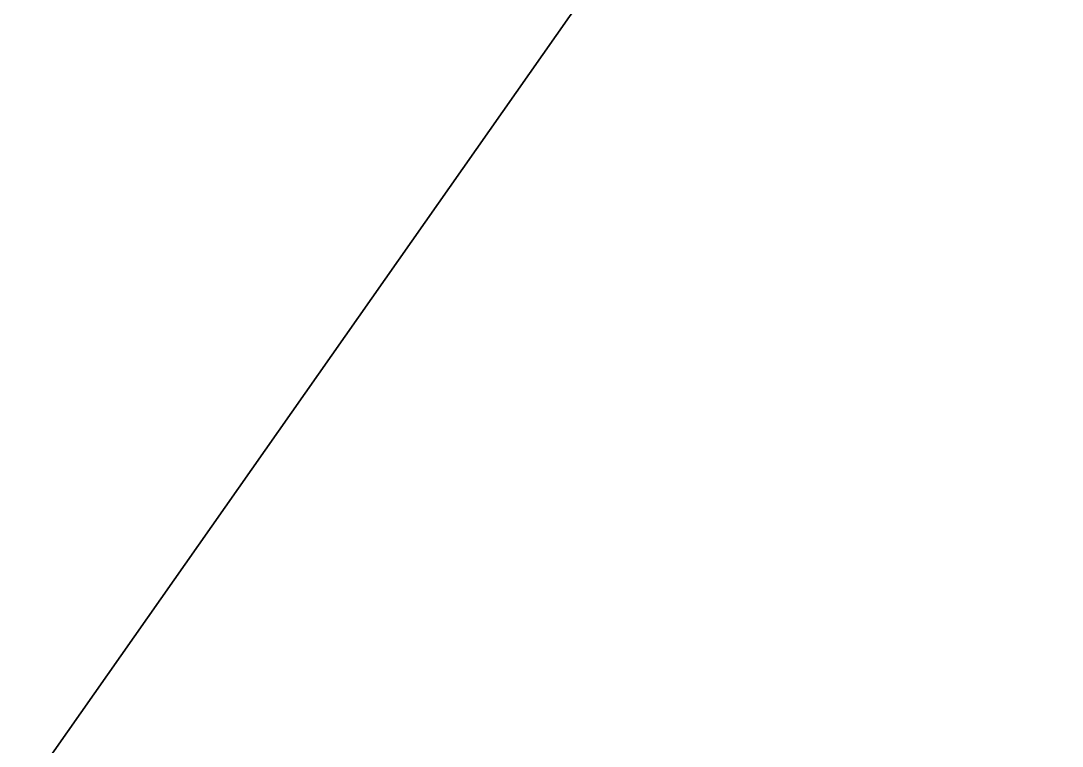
# Model space of a CAD drawing. Header units: metres. Extents: x -2743 to 126, y 13385 to 13916.
# Drawn here: x -1914.67851 to -1914.64788, y 13661.81763 to 13661.83898 of the extents above; entities that cross this region are included whole.
import ezdxf

# ---------------------------------------------------------------- set-up
doc = ezdxf.new("R2010")
doc.units = ezdxf.units.M
for name, color, linetype in [('link-улица Берзарина_Покрытия — Новые$0$ДВ_ПП_Газон_У за счет АБ_ПЧ', 7, 'Continuous'), ('link-улица Берзарина_Покрытия — Новые$0$ДВ_ПП_Тип7_У_ТР_до 3м за счет АБ_ПЧ', 7, 'Continuous'), ('link_улица Берзарина_борта$0$ДВ_ГП_П_Борт_Пониженный_бетонный', 7, 'Continuous'), ('output[1-12]_3_ДЖКХ-24_03233tp$0$Горизонтали', 7, 'Continuous')]:
    doc.layers.add(name, color=color, linetype=linetype)

msp = doc.modelspace()

# ---------------------------------------------------------------- linework, layer by layer
at = {"layer": 'link-улица Берзарина_Покрытия — Новые$0$ДВ_ПП_Газон_У за счет АБ_ПЧ'}
msp.add_lwpolyline([(-1914.652713, 13661.852891), (-1914.678153, 13661.816615), (-1906.359416, 13656.036823), (-1914.652713, 13661.852891)], close=True, dxfattribs=at)
at = {"layer": 'link-улица Берзарина_Покрытия — Новые$0$ДВ_ПП_Тип7_У_ТР_до 3м за счет АБ_ПЧ'}
msp.add_lwpolyline([(-1914.652713, 13661.852891), (-1915.507, 13662.452), (-1914.814, 13661.911), (-1914.794449, 13661.650785), (-1914.652713, 13661.852891)], close=True, dxfattribs=at)
at = {"layer": 'link_улица Берзарина_борта$0$ДВ_ГП_П_Борт_Пониженный_бетонный'}
msp.add_lwpolyline([(-1874.212865, 13632.72283), (-1887.390487, 13639.010885), (-1900.314879, 13645.804226), (-1912.971358, 13653.095496), (-1913.434307, 13653.438899), (-1913.819909, 13653.860377), (-1914.118646, 13654.347295), (-1914.320998, 13654.887018), (-1915.6449, 13659.814058), (-1915.678252, 13660.030865), (-1915.663961, 13660.247218), (-1915.603387, 13660.455409), (-1915.497889, 13660.64773), (-1914.652713, 13661.852891)], dxfattribs=at)
at = {"layer": 'output[1-12]_3_ДЖКХ-24_03233tp$0$Горизонтали'}
msp.add_circle((-1914.814, 13661.911), 0.25, dxfattribs=at)

doc.saveas('drawing.dxf')
